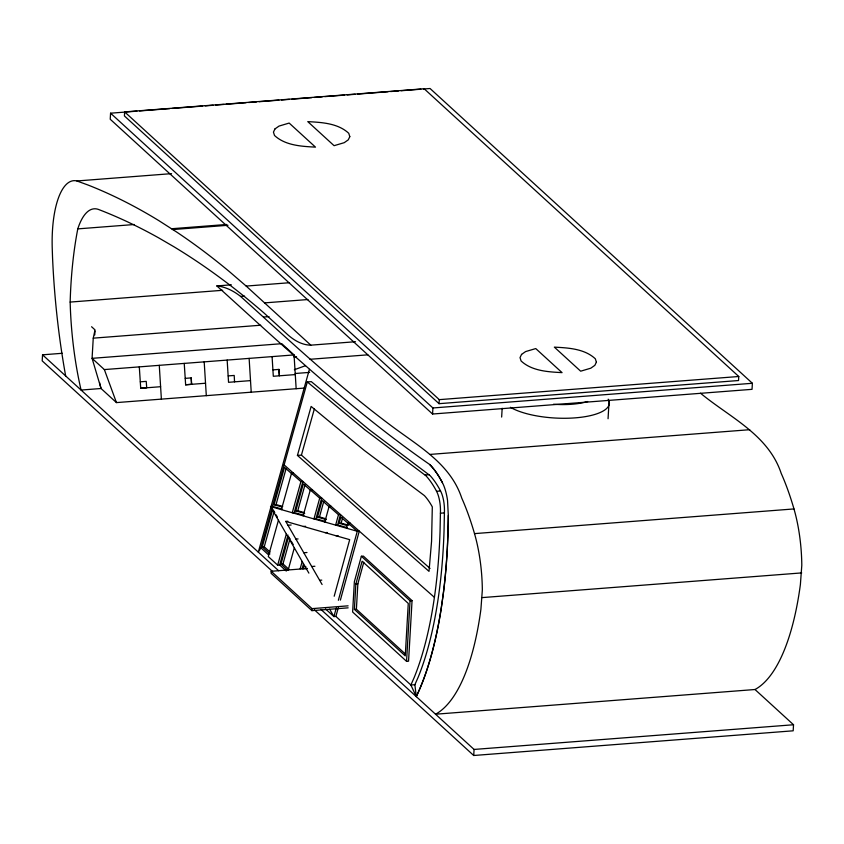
<?xml version="1.0" encoding="UTF-8"?>
<svg xmlns="http://www.w3.org/2000/svg" width="844" height="844" viewBox="0 0 844 844"><rect width="100%" height="100%" fill="white"/><g stroke="black" fill="none" stroke-linecap="round" stroke-linejoin="round"><path stroke-width="1.27" d="M314.327 609.737L473.716 755.496L793.181 730.809L793.529 724.753L755 689.516L435.536 714.214A213.026 75.918 85.6 0 0 480.911 609.241L482.335 590.019A82.301 29.329 85.6 0 0 474.507 533.619A178.949 63.775 85.6 0 0 461.742 498.076C450.285 463.219 417.411 445.59 390.065 424.859C337.421 385.423 289.281 340.533 240.603 296.423A260.416 92.808 85.6 0 0 216.876 285.937L231.34 284.818M755 689.516A213.026 75.918 85.6 0 0 800.386 584.554L801.8 565.322A82.301 29.329 85.6 0 0 793.972 508.932A178.949 63.775 85.6 0 0 781.206 473.389C768.367 434.618 729.754 417.421 700.509 393.209M308.883 573.129L270.523 506.537L272.528 506.379L307.311 381.942L365.03 429.891L425.977 475.826A114.067 40.649 85.6 0 1 435.715 489.72L437.234 492.706A19.76 7.047 85.6 0 1 440.473 510.736L440.051 531.108A277.054 98.737 85.6 0 1 414.161 677.574L410.88 685.001L416.271 696.595A285.546 101.765 85.6 0 0 441.043 609.832L443.533 592.15A285.546 101.765 85.6 0 0 448.301 515.473L447.542 500.45A30.5 10.867 85.6 0 0 442.425 482.705A124.785 44.468 85.6 0 0 429.659 464.485C353.446 411.524 285.525 348.044 216.876 285.937M307.311 381.942L311.309 381.636L369.028 429.575L429.976 475.51A114.067 40.649 85.6 0 1 439.713 489.414L441.233 492.4A19.76 7.047 85.6 0 1 444.461 510.43L444.049 530.802A277.054 98.737 85.6 0 1 418.149 677.268L414.879 684.695L416.271 696.595A287.772 102.557 85.6 0 0 448.301 515.473M62.266 353.288L42.548 354.818L42.2 360.873L272.538 571.515M91.585 326.744L95.034 329.898L93.251 338.159L92.08 358.341L101.048 388.504L116.451 402.599L304.04 388.103M94.75 334.952L94.961 331.164M136.876 111.165L110.575 113.191L110.226 119.247L432.561 414.024L752.036 389.337L752.384 383.281L430.05 88.504L423.477 89.01M124.648 111.904L124.416 115.945L439.049 403.675L738.542 380.528L738.774 376.498L424.152 88.757L124.648 111.904L439.281 399.645L738.774 376.498M307.427 568.476L271.198 571.272L271.082 573.298L311.921 610.645L348.15 607.838M311.921 610.645L312.037 608.629L271.198 571.272M354.396 609.379L355.851 584.016L362.118 561.197L408.274 603.418L405.247 655.894L354.396 609.379L356.39 609.22L405.331 653.984M356.39 609.22L357.856 583.858L363.764 562.315M406.555 661.337L410.047 600.78L361.359 556.259L354.364 581.727L352.623 612.005L406.555 661.337L408.559 661.179L412.051 600.633L363.353 556.101L361.359 556.259M432.561 414.024L432.909 407.968L110.575 113.191M439.049 403.675L439.281 399.645M473.716 755.496L474.064 749.44L320.91 609.389M501.652 417.073L502.169 408.243M608.06 418.74L609.083 401.079M346.451 528.186L347.876 522.995L349.88 522.847M334.192 596.244L349.69 539.654L285.747 521.413L322.091 584.523M336.313 607.807L333.907 616.584L335.901 616.426L410.88 685.001L414.879 684.695M338.37 600.274L357.276 531.277L347.876 522.995M335.901 616.426L338.307 607.648M340.375 600.116L359.27 531.119L357.276 531.277L270.523 506.537M288.163 570.101L294.313 547.83M303.144 515.842L310.307 489.889L312.301 489.731M324.792 522.014L329.097 506.442L331.091 506.284M329.097 506.442L338.486 514.724L335.627 525.105L337.621 524.947L347.253 527.69M337.621 524.947L340.48 514.566L338.486 514.724M346.736 525.443L339.151 523.269L340.87 517.024L348.551 523.797M339.151 523.269L341.145 523.122L342.516 518.121M286.295 571.061L279.67 565.005L277.676 565.153L286.338 533.999M281.39 509.639L291.518 473.336L300.907 481.607L292.256 512.73L294.25 512.582L303.924 515.336M279.67 565.005L287.994 535.085M294.25 512.582L302.912 481.46L300.907 481.607M287.783 570.301L280.989 564.087L288.616 536.647L289.925 538.915M304.695 513.447L295.78 510.905L303.291 483.918L310.982 490.691M288.817 569.257L282.983 563.929L289.925 538.989M295.78 510.905L297.774 510.757L304.948 484.983M300.147 568.835L302.173 561.492M310.307 489.889L319.697 498.16L313.957 518.923L315.951 518.765L325.584 521.518M302.141 568.677L303.492 563.781M315.951 518.765L321.691 498.013L319.697 498.16M303.112 569.025L304.125 565.364M326.343 519.619L317.481 517.098L322.081 500.471L329.761 507.244M305.106 568.867L305.781 566.429M317.481 517.098L319.475 516.939L323.748 501.505M309.4 369.387L258.306 552.134L260.923 547.861L272.169 507.634M269.922 553.959L262.252 546.944L272.802 509.185M281.833 506.927L274.057 504.712L284.502 467.354L292.182 474.128M269.996 552.05L264.246 546.796L274.1 511.548M274.057 504.712L276.051 504.554L286.148 468.452M278.436 520.263L268.297 556.586L277.676 565.153M297.436 455.422L311.13 406.439L364.218 450.369L424.395 495.597A92.629 33.011 85.6 0 1 432.307 506.875L431.569 541.247L429.016 571.367L297.436 455.422L301.424 455.116L430.039 568.434M301.424 455.116L314.422 408.644M294.356 369.714L305.496 365.695M139.503 110.954L169.739 108.623M172.366 108.422L202.602 106.08M205.24 105.88L213.121 105.268M215.758 105.067L223.639 104.456M226.266 104.255L245.994 102.725M248.621 102.525L256.513 101.913M259.14 101.713L278.858 100.183M281.485 99.982L289.376 99.37M292.003 99.17L311.721 97.651M314.358 97.44L322.239 96.838M324.866 96.627L344.595 95.108M347.222 94.908L355.113 94.296M357.74 94.085L387.976 91.753M390.603 91.553L398.495 90.941M401.122 90.741L420.839 89.211M65.663 375.96A321.501 114.584 85.6 0 1 52.528 257.146L52.244 248.59A75.232 26.808 85.6 0 1 76.91 180.964L171.564 173.642M99.539 382.459A115.122 41.029 85.6 0 0 101.048 388.504L81.077 390.055A166.416 59.312 85.6 0 1 70.157 302.078A221.328 78.882 85.6 0 1 77.785 228.882L134.312 224.515M171.501 228.745L226.709 224.472M172.767 229.557L227.985 225.285M76.91 180.964L88.325 185.142A2396.179 853.97 85.6 0 1 159.052 220.769L176.712 232.079A2396.179 853.97 85.6 0 1 229.547 271.747L246.184 286.074L289.566 282.719M70.157 302.078L222.658 290.294M240.603 296.423L244.549 296.128M264.562 302.891L307.954 299.536M263.75 317.017L269.014 316.606M93.251 338.159L260.69 325.225M77.785 228.882A76.044 27.103 85.6 0 1 98.727 209.534A2560.39 912.491 85.6 0 1 158.946 238.029L173.991 246.796A2560.39 912.491 85.6 0 1 263.982 312.976L287.097 334.118A198.266 70.653 85.6 0 0 310.803 345.164L355.503 341.714M296.56 356.812L293.934 356.938L294.05 354.913L281.769 343.687L92.08 358.341L104.361 369.577L294.05 354.913L296.16 388.715M309.98 359.291L367.826 354.828M278.9 369.398L279.375 375.823L278.974 369.408L272.992 369.872M205.535 383.239L185.564 384.78L191.63 384.315L191.229 377.901L185.237 378.365M295.189 373.502L309.642 372.383M295.273 374.578L273.308 376.276L272.084 356.611M160.603 386.71L140.642 388.251L146.708 387.786L146.234 381.372L140.315 381.836M250.51 380.623L228.545 382.311L227.163 360.082M432.909 407.968L752.384 383.281M430.24 454.399L749.704 429.702M291.518 473.336L293.512 473.178M425.133 474.95L429.132 474.644M436.57 491.292L440.557 490.986M285.747 521.413L287.878 521.254M440.41 513.205L444.408 512.899M287.952 525.253L291.148 525.01M303.46 526.466L305.591 526.308M325.119 532.648L327.24 532.48M335.944 535.729L338.075 535.571M295.928 539.094L298.059 538.936M262.252 546.944L264.246 546.796M474.507 533.619L793.972 508.932M303.787 552.757L306.984 552.504M280.989 564.087L282.983 563.929M311.721 566.514L314.907 566.261M319.644 580.282L321.775 580.113M355.851 584.016L357.856 583.858M410.047 600.78L412.051 600.633M312.037 608.629L348.108 605.834M482.23 597.594L801.705 572.907M474.064 749.44L793.529 724.753M228.218 375.907L234.21 375.443L234.537 381.857M191.556 384.315L191.155 377.901M276.051 504.554L282.719 506.463M297.774 510.757L304.462 512.656M319.475 516.939L325.805 518.743M341.145 523.122L348.741 525.284M272.528 506.379L282.181 509.132M284.122 464.907L434.417 597.341M246.184 286.074L310.803 345.164M260.923 547.861L268.424 554.719M325.467 608.872L333.907 616.584L329.635 609.157M42.548 354.818L278.657 570.744M273.456 510.303L274.743 512.551M276.041 514.798L277.338 517.045M291.233 541.183L293.195 544.591M104.361 369.577L116.451 402.599M249.128 358.383L251.227 392.186M204.195 361.854L206.305 395.657M184.235 363.405L185.638 384.78M159.273 365.336L161.383 399.128M139.302 366.876L140.716 388.251M429.659 464.485A120.882 43.076 85.6 0 1 442.425 482.705M587.677 401.512A42.865 14.242 3.3 0 1 553.537 404.234M608.197 399.191A53.583 17.798 3.3 0 1 575.893 417.801A53.583 17.798 3.3 0 1 510.42 407.314M274.986 128.91L273.445 132.107L274.5 135.473C285.293 145.527 301.456 146.381 315.477 147.13L289.165 123.066L279.026 126.083L274.986 128.91M349.806 136.644L348.266 139.851L344.225 142.678L334.076 145.685L307.775 121.631C321.796 122.38 337.959 123.235 348.751 133.289L349.806 136.644M521.56 354.406L520.02 357.613L521.086 360.968C531.878 371.022 548.03 371.887 562.051 372.626L535.75 348.572L525.601 351.579L521.56 354.406M596.391 362.15L594.841 365.346L590.811 368.184L580.661 371.191L554.35 347.137C568.381 347.876 584.533 348.73 595.326 358.795L596.391 362.15"/></g></svg>
